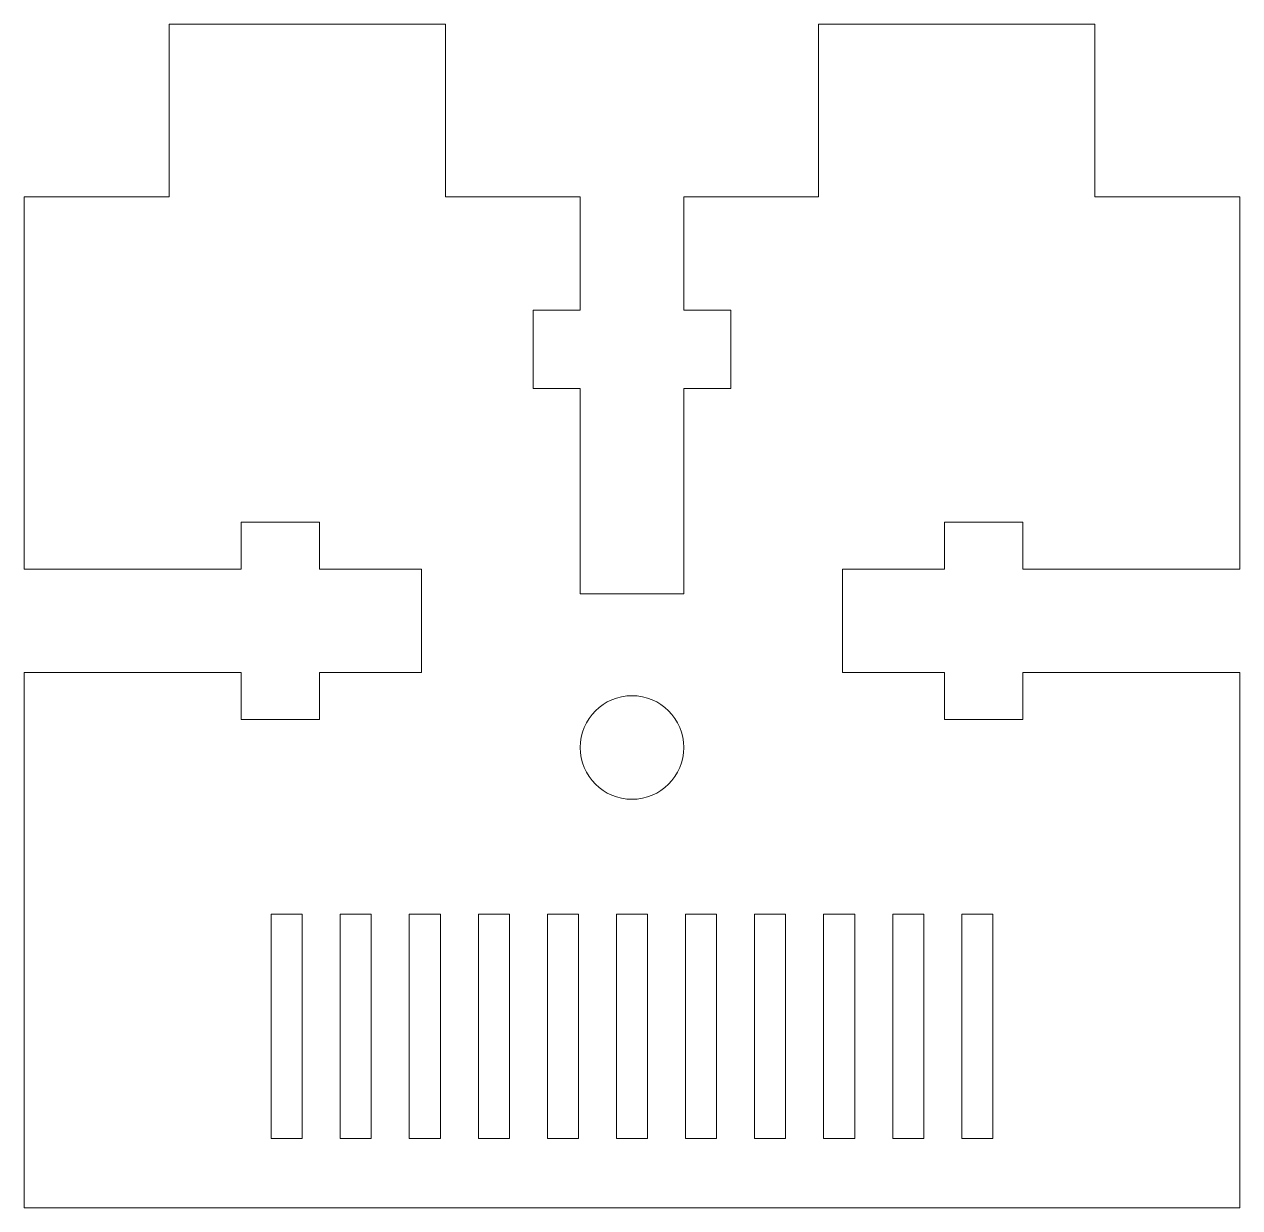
# Model space of a CAD drawing. Header units: millimetres. Extents: x -17.6 to 17.6, y -29.3 to 5.
import ezdxf

# ---------------------------------------------------------------- set-up
doc = ezdxf.new("R2010")
doc.units = ezdxf.units.MM
doc.layers.get('0').update_dxf_attribs({"linetype": 'CONTINUOUS', "lineweight": 0, "true_color": 0x000000})

# ---------------------------------------------------------------- blocks, each defined once
blk = doc.blocks.new('m3-t-slot')
for p, q in [((-1.5, 11.5), (1.5, 11.5)), ((-1.5, 8.55), (-1.5, 11.5)), ((1.5, 11.5), (1.5, 8.55)), ((-2.86, 6.28), (-2.86, 8.55)), ((-2.86, 8.55), (-1.5, 8.55)), ((1.5, 8.55), (2.86, 8.55)), ((2.86, 8.55), (2.86, 6.28)), ((-1.5, 6.28), (-2.86, 6.28)), ((-1.5, 0), (-1.5, 6.28)), ((1.5, 6.28), (1.5, 0)), ((2.86, 6.28), (1.5, 6.28))]:
    blk.add_line(p, q)
blk = doc.blocks.new('m3-t-modified')
for p, q in [((-1.5, 11.5), (1.5, 11.5)), ((-1.5, 5.55), (-1.5, 11.5)), ((1.5, 11.5), (1.5, 5.55)), ((-2.86, 3.28), (-2.86, 5.55)), ((-2.86, 5.55), (-1.5, 5.55)), ((1.5, 5.55), (2.86, 5.55)), ((2.86, 5.55), (2.86, 3.28)), ((-1.5, 3.28), (-2.86, 3.28)), ((-1.5, 0), (-1.5, 3.28)), ((2.86, 3.28), (1.5, 3.28)), ((1.5, 3.28), (1.5, 0))]:
    blk.add_line(p, q)

msp = doc.modelspace()

# ---------------------------------------------------------------- linework, layer by layer
for p, q in [((-13.4, 5), (-13.4, 0)), ((-5.4, 5), (-13.4, 5)), ((-5.4, 0), (-5.4, 5)), ((5.4, 5), (5.4, 0)), ((13.4, 5), (5.4, 5)), ((13.4, 5), (13.4, 0)), ((-17.6, 0), (-17.6, -10.78)), ((-13.4, 0), (-17.6, 0)), ((-1.5, 0), (-5.4, 0)), ((5.4, 0), (1.5, 0)), ((13.4, 0), (17.6, 0)), ((17.6, 0), (17.6, -10.78)), ((-17.6, -13.78), (-17.6, -29.28)), ((17.6, -29.28), (17.6, -13.78)), ((-10.45, -20.78), (-10.45, -27.28)), ((-9.55, -20.78), (-10.45, -20.78)), ((-9.55, -27.28), (-9.55, -20.78)), ((-8.45, -20.78), (-8.45, -27.28)), ((-7.55, -20.78), (-8.45, -20.78)), ((-7.55, -27.28), (-7.55, -20.78)), ((-6.45, -20.78), (-6.45, -27.28)), ((-5.55, -20.78), (-6.45, -20.78)), ((-5.55, -27.28), (-5.55, -20.78)), ((-4.45, -20.78), (-4.45, -27.28)), ((-3.55, -20.78), (-4.45, -20.78)), ((-3.55, -27.28), (-3.55, -20.78)), ((-2.45, -20.78), (-2.45, -27.28)), ((-1.55, -20.78), (-2.45, -20.78)), ((-1.55, -27.28), (-1.55, -20.78)), ((-0.45, -20.78), (-0.45, -27.28)), ((0.45, -20.78), (-0.45, -20.78)), ((0.45, -27.28), (0.45, -20.78)), ((1.55, -20.78), (1.55, -27.28)), ((2.45, -20.78), (1.55, -20.78)), ((2.45, -27.28), (2.45, -20.78)), ((3.55, -20.78), (3.55, -27.28)), ((4.45, -20.78), (3.55, -20.78)), ((4.45, -27.28), (4.45, -20.78)), ((5.55, -20.78), (5.55, -27.28)), ((6.45, -20.78), (5.55, -20.78)), ((6.45, -27.28), (6.45, -20.78)), ((7.55, -20.78), (7.55, -27.28)), ((8.45, -20.78), (7.55, -20.78)), ((8.45, -27.28), (8.45, -20.78)), ((9.55, -20.78), (9.55, -27.28)), ((10.45, -20.78), (9.55, -20.78)), ((10.45, -27.28), (10.45, -20.78)), ((-10.45, -27.28), (-9.55, -27.28)), ((-8.45, -27.28), (-7.55, -27.28)), ((-6.45, -27.28), (-5.55, -27.28)), ((-4.45, -27.28), (-3.55, -27.28)), ((-2.45, -27.28), (-1.55, -27.28)), ((-0.45, -27.28), (0.45, -27.28)), ((1.55, -27.28), (2.45, -27.28)), ((3.55, -27.28), (4.45, -27.28)), ((5.55, -27.28), (6.45, -27.28)), ((7.55, -27.28), (8.45, -27.28)), ((9.55, -27.28), (10.45, -27.28)), ((-17.6, -29.28), (17.6, -29.28))]:
    msp.add_line(p, q)
msp.add_circle((0, -15.949), 1.5)

# ---------------------------------------------------------------- block references
for name, p, rotation in [('m3-t-modified', (0, 0), 180), ('m3-t-slot', (-17.6, -12.28), 270), ('m3-t-slot', (17.6, -12.28), 90)]:
    msp.add_blockref(name, p, dxfattribs=dict(rotation=rotation))

doc.saveas('drawing.dxf')
